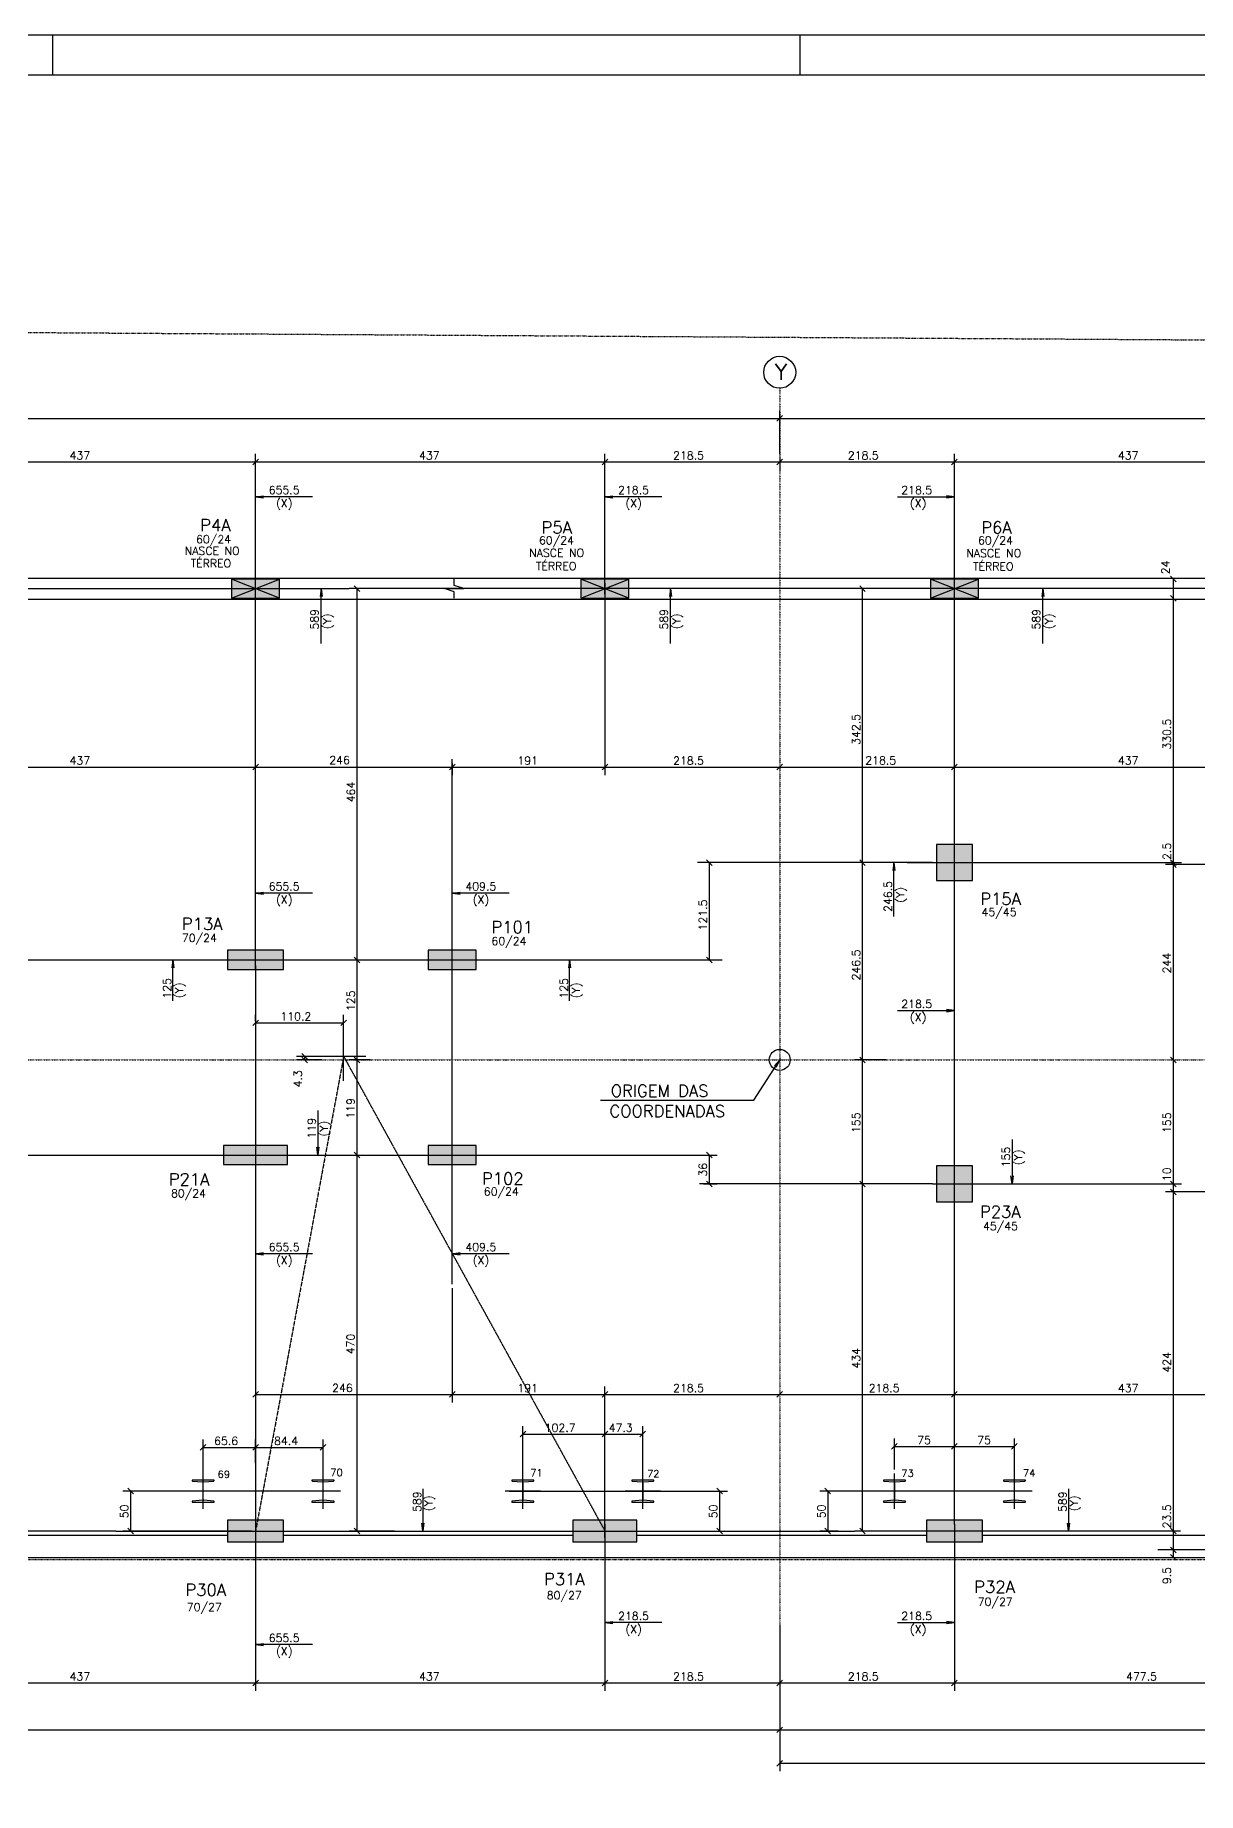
# Model space of a CAD drawing. Extents: x 954 to 7139, y 614 to 4114.
# Drawn here: x 2619 to 4073, y 1917 to 4114 of the extents above; entities that cross this region are included whole.
import ezdxf

# ---------------------------------------------------------------- set-up
doc = ezdxf.new("R2010")
doc.units = 0
doc.header["$MEASUREMENT"] = 0
for name, pattern in [('ESTILO_TQS_0003', [1.5, 0.5, -0.4, 0.1, -0.5]), ('ESTILO_TQS_0004', [2, 0.5, -0.4, 0.1, -0.4, 0.1, -0.5]), ('ESTILO_TQS_0005', [0.4, 0.3, -0.1])]:
    doc.linetypes.add(name, pattern=pattern)
for name, color, linetype in [('1', 1, 'CONTINUOUS'), ('2', 2, 'CONTINUOUS'), ('3', 3, 'CONTINUOUS'), ('4', 4, 'CONTINUOUS'), ('6', 6, 'CONTINUOUS'), ('7', 7, 'CONTINUOUS'), ('9', 9, 'CONTINUOUS')]:
    doc.layers.add(name, color=color, linetype=linetype)
doc.styles.get("Standard").update_dxf_attribs({"font": 'ROMANS.SHX'})

msp = doc.modelspace()

# ---------------------------------------------------------------- linework, layer by layer
at = {"layer": '1', "linetype": 'Continuous'}
for p, q in [((1614.067498, 3435.469), (4759.391632, 3435.469)), ((1613.996214, 3409.469), (4757.932891, 3409.469)), ((2470.015, 2239.469), (2860.015, 2239.469)), ((2930.015, 2239.469), (3292.015, 2239.469)), ((3372.015, 2239.469), (3734.015, 2239.469)), ((3804.015, 2239.469), (5320.730049, 2239.469)), ((2470.015, 2211.469), (2930.015, 2211.469)), ((2930.015, 2211.469), (3372.015, 2211.469)), ((3372.015, 2211.469), (3804.015, 2211.469)), ((3804.015, 2211.469), (5320.730049, 2211.469))]:
    msp.add_line(p, q, dxfattribs=at)
for points in [[(954.457857, 614.290532), (7138.692181, 614.290532), (7138.692181, 4114.290532), (954.457857, 4114.290532), (954.457857, 614.290532)], [(2966.120635, 3537.361803), (2895.015, 3537.361803), (2904.929449, 3536.056541), (2895.015, 3537.361803), (2904.929449, 3538.667065)], [(3403.120635, 3537.361803), (3332.015, 3537.361803), (3341.929449, 3536.056541), (3332.015, 3537.361803), (3341.929449, 3538.667065)], [(3697.909365, 3537.361803), (3769.015, 3537.361803), (3759.100551, 3536.056541), (3769.015, 3537.361803), (3759.100551, 3538.667065)], [(2976.967336, 3354.006603), (2976.967336, 3422.469), (2978.272597, 3412.554551), (2976.967336, 3422.469), (2975.662074, 3412.554551)], [(3413.828581, 3354.006603), (3413.828581, 3422.469), (3415.133842, 3412.554551), (3413.828581, 3422.469), (3412.523319, 3412.554551)], [(3879.539713, 3354.006603), (3879.539713, 3422.469), (3880.844975, 3412.554551), (3879.539713, 3422.469), (3878.234452, 3412.554551)], [(3693.217813, 3012.820136), (3693.217813, 3079.969), (3694.523074, 3070.054551), (3693.217813, 3079.969), (3691.912551, 3070.054551)], [(2966.120635, 3041.920978), (2895.015, 3041.920978), (2904.929449, 3040.615716), (2895.015, 3041.920978), (2904.929449, 3043.22624)], [(3212.120635, 3041.920978), (3141.015, 3041.920978), (3150.929449, 3040.615716), (3141.015, 3041.920978), (3150.929449, 3043.22624)], [(2791.499096, 2907.347992), (2791.499096, 2958.469), (2792.804358, 2948.554551), (2791.499096, 2958.469), (2790.193834, 2948.554551)], [(3287.795741, 2907.347992), (3287.795741, 2958.469), (3289.101003, 2948.554551), (3287.795741, 2958.469), (3286.490479, 2948.554551)], [(3697.909365, 2895.005175), (3769.015, 2895.005175), (3759.100551, 2893.699913), (3769.015, 2895.005175), (3759.100551, 2896.310437)], [(2972.824141, 2770.016397), (2972.824141, 2714.469), (2974.129403, 2724.383449), (2972.824141, 2714.469), (2971.518879, 2724.383449)], [(3841.08876, 2734.016397), (3841.08876, 2678.469), (3842.394022, 2688.383449), (3841.08876, 2678.469), (3839.783498, 2688.383449)], [(2966.120635, 2591.198208), (2895.015, 2591.198208), (2904.929449, 2589.892946), (2895.015, 2591.198208), (2904.929449, 2592.50347)], [(3212.120635, 2591.198208), (3141.015, 2591.198208), (3150.929449, 2589.892946), (3141.015, 2591.198208), (3150.929449, 2592.50347)], [(3104.312848, 2297.288177), (3104.312848, 2244.469), (3105.61811, 2254.383449), (3104.312848, 2244.469), (3103.007586, 2254.383449)], [(3911.6048, 2297.288177), (3911.6048, 2244.469), (3912.910062, 2254.383449), (3911.6048, 2244.469), (3910.299538, 2254.383449)], [(3403.120635, 2130.062642), (3332.015, 2130.062642), (3341.929449, 2128.75738), (3332.015, 2130.062642), (3341.929449, 2131.367904)], [(3697.909365, 2130.062642), (3769.015, 2130.062642), (3759.100551, 2128.75738), (3769.015, 2130.062642), (3759.100551, 2131.367904)], [(2966.120635, 2102.588466), (2895.015, 2102.588466), (2904.929449, 2101.283204), (2895.015, 2102.588466), (2904.929449, 2103.893728)]]:
    msp.add_lwpolyline(points, dxfattribs=at)
at = {"layer": '2', "linetype": 'ESTILO_TQS_0003'}
for p, q in [((2146.850003, 3745.539393), (5373.470242, 3725.30105)), ((5351.011999, 2208.470749), (1880.528291, 2208.455574))]:
    msp.add_line(p, q, dxfattribs=at)
at = {"layer": '2', "linetype": 'Continuous'}
for p, q in [((3546.979466, 3631.728787), (3554.050534, 3638.799855)), ((3546.979466, 3631.728787), (3554.050534, 3638.799855)), ((2891.479466, 3577.37413), (2898.550534, 3584.445198)), ((2891.479466, 3577.37413), (2898.550534, 3584.445198)), ((3328.479466, 3577.37413), (3335.550534, 3584.445198)), ((3328.479466, 3577.37413), (3335.550534, 3584.445198)), ((3546.979466, 3577.37413), (3554.050534, 3584.445198)), ((3546.979466, 3577.37413), (3554.050534, 3584.445198)), ((3765.479466, 3577.37413), (3772.550534, 3584.445198)), ((3765.479466, 3577.37413), (3772.550534, 3584.445198)), ((4046.3522, 3430.933466), (4039.281132, 3438.004534)), ((3025.475871, 3418.933466), (3018.404803, 3426.004534)), ((3657.614107, 3418.933466), (3650.543039, 3426.004534)), ((4046.3522, 3406.933466), (4039.281132, 3414.004534)), ((4046.3522, 3406.933466), (4039.281132, 3414.004534)), ((2891.479466, 3195.94796), (2898.550534, 3203.019028)), ((2891.479466, 3195.94796), (2898.550534, 3203.019028)), ((3137.479466, 3195.94796), (3144.550534, 3203.019028)), ((3328.479466, 3195.94796), (3335.550534, 3203.019028)), ((3328.479466, 3195.94796), (3335.550534, 3203.019028)), ((3546.979466, 3195.94796), (3554.050534, 3203.019028)), ((3765.479466, 3195.94796), (3772.550534, 3203.019028)), ((3765.479466, 3195.94796), (3772.550534, 3203.019028)), ((3466.065906, 3076.433466), (3458.994838, 3083.504534)), ((3657.614107, 3076.433466), (3650.543039, 3083.504534)), ((3657.614107, 3076.433466), (3650.543039, 3083.504534)), ((4046.3522, 3076.433466), (4039.281132, 3083.504534)), ((4046.3522, 3076.433466), (4039.281132, 3083.504534)), ((4046.3522, 3073.933466), (4039.281132, 3081.004534)), ((4046.3522, 3073.933466), (4039.281132, 3081.004534)), ((3025.475871, 2954.933466), (3018.404803, 2962.004534)), ((3025.475871, 2954.933466), (3018.404803, 2962.004534)), ((3466.065906, 2954.933466), (3458.994838, 2962.004534)), ((2891.479466, 2876.203188), (2898.550534, 2883.274256)), ((3001.679466, 2876.203188), (3008.750534, 2883.274256)), ((2952.758833, 2841.304534), (2959.829901, 2834.233466)), ((2952.758833, 2837.004534), (2959.829901, 2829.933466)), ((3025.475871, 2829.933466), (3018.404803, 2837.004534)), ((3025.475871, 2829.933466), (3018.404803, 2837.004534)), ((3657.614107, 2829.933466), (3650.543039, 2837.004534)), ((3657.614107, 2829.933466), (3650.543039, 2837.004534)), ((4046.3522, 2829.933466), (4039.281132, 2837.004534)), ((4046.3522, 2829.933466), (4039.281132, 2837.004534)), ((3025.475871, 2710.933466), (3018.404803, 2718.004534)), ((3025.475871, 2710.933466), (3018.404803, 2718.004534)), ((3466.065906, 2710.933466), (3458.994838, 2718.004534)), ((3466.065906, 2674.933466), (3458.994838, 2682.004534)), ((3657.614107, 2674.933466), (3650.543039, 2682.004534)), ((3657.614107, 2674.933466), (3650.543039, 2682.004534)), ((4046.3522, 2674.933466), (4039.281132, 2682.004534)), ((4046.3522, 2674.933466), (4039.281132, 2682.004534)), ((4046.3522, 2664.933466), (4039.281132, 2672.004534)), ((4046.3522, 2664.933466), (4039.281132, 2672.004534)), ((2891.479466, 2411.689244), (2898.550534, 2418.760312)), ((3137.479466, 2411.689244), (3144.550534, 2418.760312)), ((3137.479466, 2411.689244), (3144.550534, 2418.760312)), ((3328.479466, 2411.689244), (3335.550534, 2418.760312)), ((3328.479466, 2411.689244), (3335.550534, 2418.760312)), ((3546.979466, 2411.689244), (3554.050534, 2418.760312)), ((3546.979466, 2411.689244), (3554.050534, 2418.760312)), ((3765.479466, 2411.689244), (3772.550534, 2418.760312)), ((3765.479466, 2411.689244), (3772.550534, 2418.760312)), ((2825.840008, 2345.580868), (2832.911076, 2352.651935)), ((2891.479466, 2345.580868), (2898.550534, 2352.651935)), ((2891.479466, 2345.580868), (2898.550534, 2352.651935)), ((2975.840158, 2345.580868), (2982.911226, 2352.651935)), ((3225.78727, 2362.115598), (3232.858338, 2369.186666)), ((3328.479466, 2362.115598), (3335.550534, 2369.186666)), ((3328.479466, 2362.115598), (3335.550534, 2369.186666)), ((3375.787419, 2362.115598), (3382.858487, 2369.186666)), ((3690.479317, 2346.652405), (3697.550384, 2353.723473)), ((3765.479466, 2346.652405), (3772.550534, 2353.723473)), ((3765.479466, 2346.652405), (3772.550534, 2353.723473)), ((3840.479466, 2346.652405), (3847.550534, 2353.723473)), ((2742.412781, 2290.933466), (2735.341713, 2298.004534)), ((3471.907195, 2298.004534), (3478.978262, 2290.933466)), ((3607.130089, 2298.004534), (3614.201157, 2290.933466)), ((2742.412781, 2240.933466), (2735.341713, 2248.004534)), ((3025.475871, 2240.933466), (3018.404803, 2248.004534)), ((3471.907195, 2248.004534), (3478.978262, 2240.933466)), ((3607.130089, 2248.004534), (3614.201157, 2240.933466)), ((3657.614107, 2240.933466), (3650.543039, 2248.004534)), ((4046.3522, 2240.933466), (4039.281132, 2248.004534)), ((4046.3522, 2240.933466), (4039.281132, 2248.004534)), ((4046.3522, 2217.433466), (4039.281132, 2224.504534)), ((4046.3522, 2217.433466), (4039.281132, 2224.504534)), ((4046.3522, 2207.933466), (4039.281132, 2215.004534)), ((2891.479466, 2051.203239), (2898.550534, 2058.274307)), ((2891.479466, 2051.203239), (2898.550534, 2058.274307)), ((3328.479466, 2051.203239), (3335.550534, 2058.274307)), ((3328.479466, 2051.203239), (3335.550534, 2058.274307)), ((3546.979466, 2051.203239), (3554.050534, 2058.274307)), ((3546.979466, 2051.203239), (3554.050534, 2058.274307)), ((3765.479466, 2051.203239), (3772.550534, 2058.274307)), ((3765.479466, 2051.203239), (3772.550534, 2058.274307)), ((3546.979466, 1992.494833), (3554.050534, 1999.565901)), ((3546.979466, 1992.494833), (3554.050534, 1999.565901)), ((3546.979466, 1950.710366), (3554.050534, 1957.781434))]:
    msp.add_line(p, q, dxfattribs=at)
at = {"layer": '3', "linetype": 'Continuous'}
for p, q in [((2641.244141, 4114.290532), (2641.244141, 4064.291032)), ((3575.728249, 4114.290532), (3575.728249, 4064.291032))]:
    msp.add_line(p, q, dxfattribs=at)
for centre, radius in [((3550.515, 3692.852316), 20), ((3550.515, 2833.469), 13.10269)]:
    msp.add_circle(centre, radius, dxfattribs=at)
at = {"layer": '6', "linetype": 'Continuous'}
for p, q in [((2843.148882, 2308.224), (2815.602202, 2308.224)), ((2815.602202, 2308.224), (2815.602202, 2307.532502)), ((2816.04505, 2306.97438), (2828.553515, 2305.99819)), ((2829.375542, 2272.393986), (2829.375542, 2316.544014)), ((2829.375542, 2272.393986), (2829.375542, 2316.544014)), ((2830.16089, 2305.99819), (2842.706035, 2306.97438)), ((2843.148882, 2307.532502), (2843.148882, 2308.224)), ((2993.149032, 2308.224), (2965.602352, 2308.224)), ((2965.602352, 2308.224), (2965.602352, 2307.532502)), ((2966.0452, 2306.97438), (2978.553665, 2305.99819)), ((2979.375692, 2272.393986), (2979.375692, 2316.544014)), ((2979.375692, 2272.393986), (2979.375692, 2316.544014)), ((2980.161039, 2305.99819), (2992.706184, 2306.97438)), ((2993.149032, 2307.532502), (2993.149032, 2308.224)), ((3243.096144, 2308.224), (3215.549464, 2308.224)), ((3215.549464, 2308.224), (3215.549464, 2307.532502)), ((3215.992311, 2306.97438), (3228.500776, 2305.99819)), ((3229.322804, 2272.393986), (3229.322804, 2316.544014)), ((3229.322804, 2272.393986), (3229.322804, 2316.544014)), ((3230.108151, 2305.99819), (3242.653296, 2306.97438)), ((3243.096144, 2307.532502), (3243.096144, 2308.224)), ((3393.096293, 2308.224), (3365.549613, 2308.224)), ((3365.549613, 2308.224), (3365.549613, 2307.532502)), ((3365.992461, 2306.97438), (3378.500926, 2305.99819)), ((3379.322953, 2272.393986), (3379.322953, 2316.544014)), ((3379.322953, 2272.393986), (3379.322953, 2316.544014)), ((3380.1083, 2305.99819), (3392.653445, 2306.97438)), ((3393.096293, 2307.532502), (3393.096293, 2308.224)), ((3707.78819, 2308.224), (3680.24151, 2308.224)), ((3680.24151, 2308.224), (3680.24151, 2307.532502)), ((3680.684358, 2306.97438), (3693.192823, 2305.99819)), ((3694.01485, 2272.393986), (3694.01485, 2316.544014)), ((3694.01485, 2272.393986), (3694.01485, 2316.544014)), ((3694.800198, 2305.99819), (3707.345343, 2306.97438)), ((3707.78819, 2307.532502), (3707.78819, 2308.224)), ((3857.78834, 2308.224), (3830.24166, 2308.224)), ((3830.24166, 2308.224), (3830.24166, 2307.532502)), ((3830.684508, 2306.97438), (3843.192973, 2305.99819)), ((3844.015, 2272.393986), (3844.015, 2316.544014)), ((3844.015, 2272.393986), (3844.015, 2316.544014)), ((3844.800347, 2305.99819), (3857.345492, 2306.97438)), ((3857.78834, 2307.532502), (3857.78834, 2308.224)), ((2851.450557, 2294.469), (2807.300528, 2294.469)), ((2828.996363, 2305.441116), (2828.996363, 2283.497932)), ((2829.718042, 2283.497932), (2829.718042, 2305.440068)), ((3001.450706, 2294.469), (2957.300678, 2294.469)), ((2978.996512, 2305.441116), (2978.996512, 2283.497932)), ((2979.718191, 2283.497932), (2979.718191, 2305.440068)), ((3251.397818, 2294.469), (3207.247789, 2294.469)), ((3228.943624, 2305.441116), (3228.943624, 2283.497932)), ((3229.665303, 2283.497932), (3229.665303, 2305.440068)), ((3401.397967, 2294.469), (3357.247939, 2294.469)), ((3378.943774, 2305.441116), (3378.943774, 2283.497932)), ((3379.665453, 2283.497932), (3379.665453, 2305.440068)), ((3716.089865, 2294.469), (3671.939836, 2294.469)), ((3693.635671, 2305.441116), (3693.635671, 2283.497932)), ((3694.35735, 2283.497932), (3694.35735, 2305.440068)), ((3866.090014, 2294.469), (3821.939986, 2294.469)), ((3843.635821, 2305.441116), (3843.635821, 2283.497932)), ((3844.3575, 2283.497932), (3844.3575, 2305.440068)), ((2815.602202, 2281.405498), (2815.602202, 2280.714)), ((2815.602202, 2280.714), (2843.148882, 2280.714)), ((2828.553515, 2282.93981), (2816.04505, 2281.96362)), ((2842.706035, 2281.96362), (2830.16089, 2282.93981)), ((2843.148882, 2280.714), (2843.148882, 2281.405498)), ((2965.602352, 2281.405498), (2965.602352, 2280.714)), ((2965.602352, 2280.714), (2993.149032, 2280.714)), ((2978.553665, 2282.93981), (2966.0452, 2281.96362)), ((2992.706184, 2281.96362), (2980.161039, 2282.93981)), ((2993.149032, 2280.714), (2993.149032, 2281.405498)), ((3215.549464, 2281.405498), (3215.549464, 2280.714)), ((3215.549464, 2280.714), (3243.096144, 2280.714)), ((3228.500776, 2282.93981), (3215.992311, 2281.96362)), ((3242.653296, 2281.96362), (3230.108151, 2282.93981)), ((3243.096144, 2280.714), (3243.096144, 2281.405498)), ((3365.549613, 2281.405498), (3365.549613, 2280.714)), ((3365.549613, 2280.714), (3393.096293, 2280.714)), ((3378.500926, 2282.93981), (3365.992461, 2281.96362)), ((3392.653445, 2281.96362), (3380.1083, 2282.93981)), ((3393.096293, 2280.714), (3393.096293, 2281.405498)), ((3680.24151, 2281.405498), (3680.24151, 2280.714)), ((3680.24151, 2280.714), (3707.78819, 2280.714)), ((3693.192823, 2282.93981), (3680.684358, 2281.96362)), ((3707.345343, 2281.96362), (3694.800198, 2282.93981)), ((3707.78819, 2280.714), (3707.78819, 2281.405498)), ((3830.24166, 2281.405498), (3830.24166, 2280.714)), ((3830.24166, 2280.714), (3857.78834, 2280.714)), ((3843.192973, 2282.93981), (3830.684508, 2281.96362)), ((3857.345492, 2281.96362), (3844.800347, 2282.93981)), ((3857.78834, 2280.714), (3857.78834, 2281.405498))]:
    msp.add_line(p, q, dxfattribs=at)
msp.add_lwpolyline([(1104.460324, 664.292107), (7088.696588, 664.292107), (7088.696588, 4064.291032), (1104.460324, 4064.291032), (1104.460324, 664.292107)], dxfattribs=at)
for centre, radius, start, end in [((2816.175327, 2307.532502), 0.573125, 180, 256.861226), ((2842.575757, 2307.532502), 0.573125, 283.138774, 0), ((2966.175477, 2307.532502), 0.573125, 180, 256.861226), ((2992.575907, 2307.532502), 0.573125, 283.138774, 0), ((3216.122589, 2307.532502), 0.573125, 180, 256.861226), ((3242.523019, 2307.532502), 0.573125, 283.138774, 0), ((3366.122738, 2307.532502), 0.573125, 180, 256.861226), ((3392.523168, 2307.532502), 0.573125, 283.138774, 0), ((3680.814635, 2307.532502), 0.573125, 180, 256.861226), ((3707.215065, 2307.532502), 0.573125, 283.138774, 0), ((3830.814785, 2307.532502), 0.573125, 180, 256.861226), ((3857.215215, 2307.532502), 0.573125, 283.138774, 0), ((2828.423237, 2305.440066), 0.573127, 359.895004, 76.861148), ((2830.291167, 2305.440068), 0.573125, 103.138774, 180), ((2978.423386, 2305.440066), 0.573127, 359.895004, 76.861148), ((2980.291316, 2305.440068), 0.573125, 103.138774, 180), ((3228.370498, 2305.440066), 0.573127, 359.895004, 76.861148), ((3230.238428, 2305.440068), 0.573125, 103.138774, 180), ((3378.370647, 2305.440066), 0.573127, 359.895004, 76.861148), ((3380.238578, 2305.440068), 0.573125, 103.138774, 180), ((3693.062545, 2305.440066), 0.573127, 359.895004, 76.861148), ((3694.930475, 2305.440068), 0.573125, 103.138774, 180), ((3843.062694, 2305.440066), 0.573127, 359.895004, 76.861148), ((3844.930625, 2305.440068), 0.573125, 103.138774, 180), ((2816.175327, 2281.405498), 0.573125, 103.138774, 180), ((2828.423238, 2283.497932), 0.573125, 283.138774, 0), ((2830.291167, 2283.497932), 0.573125, 180, 256.861226), ((2842.575757, 2281.405498), 0.573125, 0, 76.861226), ((2966.175477, 2281.405498), 0.573125, 103.138774, 180), ((2978.423387, 2283.497932), 0.573125, 283.138774, 0), ((2980.291316, 2283.497932), 0.573125, 180, 256.861226), ((2992.575907, 2281.405498), 0.573125, 0, 76.861226), ((3216.122589, 2281.405498), 0.573125, 103.138774, 180), ((3228.370499, 2283.497932), 0.573125, 283.138774, 0), ((3230.238428, 2283.497932), 0.573125, 180, 256.861226), ((3242.523019, 2281.405498), 0.573125, 0, 76.861226), ((3366.122738, 2281.405498), 0.573125, 103.138774, 180), ((3378.370649, 2283.497932), 0.573125, 283.138774, 0), ((3380.238578, 2283.497932), 0.573125, 180, 256.861226), ((3392.523168, 2281.405498), 0.573125, 0, 76.861226), ((3680.814635, 2281.405498), 0.573125, 103.138774, 180), ((3693.062546, 2283.497932), 0.573125, 283.138774, 0), ((3694.930475, 2283.497932), 0.573125, 180, 256.861226), ((3707.215065, 2281.405498), 0.573125, 0, 76.861226), ((3830.814785, 2281.405498), 0.573125, 103.138774, 180), ((3843.062696, 2283.497932), 0.573125, 283.138774, 0), ((3844.930625, 2283.497932), 0.573125, 180, 256.861226), ((3857.215215, 2281.405498), 0.573125, 0, 76.861226)]:
    msp.add_arc(centre, radius, start, end, dxfattribs=at)
at = {"layer": '7', "linetype": 'Continuous'}
for points in [[(2865.015, 3410.469), (2925.015, 3410.469), (2925.015, 3434.469), (2865.015, 3434.469), (2865.015, 3410.469)], [(3302.015, 3410.469), (3362.015, 3410.469), (3362.015, 3434.469), (3302.015, 3434.469), (3302.015, 3410.469)], [(3739.015, 3410.469), (3799.015, 3410.469), (3799.015, 3434.469), (3739.015, 3434.469), (3739.015, 3410.469)], [(3746.515, 3057.469), (3791.515, 3057.469), (3791.515, 3102.469), (3746.515, 3102.469), (3746.515, 3057.469)], [(2860.015, 2946.469), (2930.015, 2946.469), (2930.015, 2970.469), (2860.015, 2970.469), (2860.015, 2946.469)], [(3111.015, 2946.469), (3171.015, 2946.469), (3171.015, 2970.469), (3111.015, 2970.469), (3111.015, 2946.469)], [(2855.015, 2702.469), (2935.015, 2702.469), (2935.015, 2726.469), (2855.015, 2726.469), (2855.015, 2702.469)], [(3111.015, 2702.469), (3171.015, 2702.469), (3171.015, 2726.469), (3111.015, 2726.469), (3111.015, 2702.469)], [(3746.515, 2655.969), (3791.515, 2655.969), (3791.515, 2700.969), (3746.515, 2700.969), (3746.515, 2655.969)], [(2860.015, 2230.969), (2930.015, 2230.969), (2930.015, 2257.969), (2860.015, 2257.969), (2860.015, 2230.969)], [(3292.015, 2230.969), (3372.015, 2230.969), (3372.015, 2257.969), (3292.015, 2257.969), (3292.015, 2230.969)], [(3734.015, 2230.969), (3804.015, 2230.969), (3804.015, 2257.969), (3734.015, 2257.969), (3734.015, 2230.969)]]:
    msp.add_lwpolyline(points, dxfattribs=at)
at = {"layer": '9', "linetype": 'ESTILO_TQS_0004'}
for p, q in [((3550.515, 3672.852316), (3550.515, 1945.470729)), ((1402.822097, 2833.469), (5580.732002, 2833.469))]:
    msp.add_line(p, q, dxfattribs=at)
at = {"layer": '9', "linetype": 'Continuous'}
for p, q in [((1599.015, 3635.264321), (3550.515, 3635.264321)), ((3550.515, 3591.088636), (3550.515, 3645.264321)), ((3550.515, 3635.264321), (5062.015, 3635.264321)), ((2895.015, 2946.469), (2895.015, 3590.909664)), ((3332.015, 3415.469), (3332.015, 3590.909664)), ((3550.515, 3586.088636), (3550.515, 3570.909664)), ((3769.015, 3209.483494), (3769.015, 3590.909664)), ((2458.015, 3580.909664), (2895.015, 3580.909664)), ((2895.015, 3580.909664), (3332.015, 3580.909664)), ((3332.015, 3580.909664), (3550.515, 3580.909664)), ((3550.515, 3580.909664), (3769.015, 3580.909664)), ((3769.015, 3580.909664), (4206.015, 3580.909664)), ((2865.015, 3410.469), (2925.015, 3434.469)), ((2925.015, 3410.469), (2865.015, 3434.469)), ((3362.015, 3410.469), (3302.015, 3434.469)), ((3302.015, 3410.469), (3362.015, 3434.469)), ((3332.015, 3429.469), (3332.015, 3189.483494)), ((3799.015, 3410.469), (3739.015, 3434.469)), ((3739.015, 3410.469), (3799.015, 3434.469)), ((4042.816666, 3410.469), (4042.816666, 3434.469)), ((2199.551493, 3422.469), (3011.940337, 3422.469)), ((3644.078573, 3422.469), (3011.940337, 3422.469)), ((3021.940337, 2958.469), (3021.940337, 3422.469)), ((4353.928977, 3422.469), (3644.078573, 3422.469)), ((3654.078573, 3079.969), (3654.078573, 3422.469)), ((4042.816666, 3079.969), (4042.816666, 3410.469)), ((3141.015, 2553.09383), (3141.015, 3209.483494)), ((3769.015, 2252.969), (3769.015, 3209.483494)), ((2458.015, 3199.483494), (2895.015, 3199.483494)), ((2895.015, 3199.483494), (3141.015, 3199.483494)), ((3141.015, 3204.483494), (3141.015, 3189.483494)), ((3141.015, 3199.483494), (3332.015, 3199.483494)), ((3332.015, 3199.483494), (3550.515, 3199.483494)), ((3550.515, 3199.483494), (3769.015, 3199.483494)), ((3769.015, 3199.483494), (4206.015, 3199.483494)), ((3741.515, 3079.969), (3447.633453, 3079.969)), ((3462.530372, 2958.469), (3462.530372, 3079.969)), ((3654.078573, 2833.469), (3654.078573, 3079.969)), ((3709.888989, 3079.969), (4052.816666, 3079.969)), ((4482.896513, 3077.469), (4032.816666, 3077.469)), ((4042.816666, 3077.469), (4042.816666, 3079.969)), ((4042.816666, 2833.469), (4042.816666, 3077.469)), ((2312.715288, 2958.469), (2935.015, 2958.469)), ((2895.015, 2951.469), (2895.015, 2244.469)), ((2935.015, 2958.469), (3478.381989, 2958.469)), ((3021.940337, 2833.469), (3021.940337, 2958.469)), ((2895.015, 2882.015662), (2895.015, 2889.738722)), ((2895.015, 2879.738722), (3005.215, 2879.738722)), ((3005.215, 2807.406044), (3005.215, 2889.738722)), ((3033.080566, 2837.769), (2946.294367, 2837.769)), ((2956.294367, 2837.769), (2956.294367, 2833.469)), ((2977.756073, 2833.469), (2946.294367, 2833.469)), ((3038.566885, 2833.469), (3011.940337, 2833.469)), ((3021.940337, 2714.469), (3021.940337, 2833.469)), ((3683.605604, 2833.469), (3644.078573, 2833.469)), ((3654.078573, 2678.469), (3654.078573, 2833.469)), ((4042.816666, 2678.469), (4042.816666, 2833.469)), ((2313.082958, 2714.469), (3011.940337, 2714.469)), ((3011.940337, 2714.469), (3470.389073, 2714.469)), ((3021.940337, 2244.469), (3021.940337, 2714.469)), ((3453.037344, 2714.469), (3472.530372, 2714.469)), ((3462.530372, 2678.469), (3462.530372, 2714.469)), ((3741.515, 2678.469), (3450.221225, 2678.469)), ((3455.221225, 2678.469), (3472.530372, 2678.469)), ((3654.078573, 2244.469), (3654.078573, 2678.469)), ((3741.515, 2678.469), (4052.816666, 2678.469)), ((4302.979307, 2668.469), (4032.816666, 2668.469)), ((4042.816666, 2668.469), (4042.816666, 2678.469)), ((4042.816666, 2244.469), (4042.816666, 2668.469)), ((3141.015, 2548.09383), (3141.015, 2405.224778)), ((3332.015, 2235.969), (3332.015, 2425.224778)), ((2895.015, 2415.224778), (3141.015, 2415.224778)), ((3141.015, 2415.224778), (3332.015, 2415.224778)), ((3332.015, 2415.224778), (3550.515, 2415.224778)), ((3550.515, 2415.224778), (3769.015, 2415.224778)), ((3769.015, 2415.224778), (4206.015, 2415.224778)), ((3229.322804, 2277.393986), (3229.322804, 2375.651132)), ((3332.015, 2299.469), (3332.015, 2375.651132)), ((3379.322953, 2277.393986), (3379.322953, 2375.651132)), ((2829.375542, 2277.393986), (2829.375542, 2359.116401)), ((2895.015, 2329.242143), (2895.015, 2359.116401)), ((2979.375692, 2277.393986), (2979.375692, 2359.116401)), ((3229.322804, 2365.651132), (3332.015, 2365.651132)), ((3332.015, 2365.651132), (3379.322953, 2365.651132)), ((3694.01485, 2321.544014), (3694.01485, 2360.187939)), ((3769.015, 2332.231976), (3769.015, 2360.187939)), ((3844.015, 2277.393986), (3844.015, 2360.187939)), ((2829.375542, 2349.116401), (2895.015, 2349.116401)), ((2895.015, 2349.116401), (2979.375692, 2349.116401)), ((3694.01485, 2350.187939), (3769.015, 2350.187939)), ((3769.015, 2350.187939), (3844.015, 2350.187939)), ((3001.450706, 2294.469), (2728.877247, 2294.469)), ((2738.877247, 2244.469), (2738.877247, 2294.469)), ((3212.247789, 2294.469), (3485.442729, 2294.469)), ((3475.442729, 2294.469), (3475.442729, 2244.469)), ((3861.090014, 2294.469), (3600.665623, 2294.469)), ((3610.665623, 2294.469), (3610.665623, 2244.469)), ((2720.304825, 2244.469), (2177.572053, 2244.469)), ((2720.304825, 2244.469), (3644.078573, 2244.469)), ((2890.015, 2244.469), (2728.877247, 2244.469)), ((2895.015, 2252.969), (2895.015, 2044.738773)), ((3068.948939, 2244.469), (3011.940337, 2244.469)), ((3332.015, 2252.969), (3332.015, 2044.738773)), ((3418.243962, 2244.469), (3485.442729, 2244.469)), ((3623.811933, 2244.469), (3600.665623, 2244.469)), ((4051.92642, 2244.469), (3644.078573, 2244.469)), ((3769.015, 2252.969), (3769.015, 2044.738773)), ((4046.92642, 2244.469), (4032.816666, 2244.469)), ((4042.816666, 2220.969), (4042.816666, 2244.469)), ((5470.506419, 2220.969), (4023.619903, 2220.969)), ((4042.816666, 2211.469), (4042.816666, 2220.969)), ((3550.515, 2126.232864), (3550.515, 2044.738773)), ((3550.515, 2121.232864), (3550.515, 1986.030367)), ((2458.015, 2054.738773), (2895.015, 2054.738773)), ((2895.015, 2054.738773), (3332.015, 2054.738773)), ((3332.015, 2054.738773), (3550.515, 2054.738773)), ((3550.515, 2054.738773), (3769.015, 2054.738773)), ((3769.015, 2054.738773), (4246.515, 2054.738773)), ((1602.015, 1996.030367), (3550.515, 1996.030367)), ((3550.515, 1996.030367), (5330.230049, 1996.030367)), ((3550.515, 1991.030367), (3550.515, 1944.2459)), ((3550.515, 1954.2459), (5351.011999, 1954.2459))]:
    msp.add_line(p, q, dxfattribs=at)
at = {"layer": '9', "linetype": 'ESTILO_TQS_0005'}
for q in [(2895.015, 2244.469), (3332.015, 2244.469)]:
    msp.add_line((3005.215, 2837.769), q, dxfattribs=at)
at = {"layer": '9', "linetype": 'Continuous'}
for points in [[(2865.015, 3410.469), (2925.015, 3410.469), (2925.015, 3434.469), (2865.015, 3434.469), (2865.015, 3410.469)], [(3143.491968, 3410.469), (3143.491968, 3418.469015), (3131.491968, 3422.469), (3155.491968, 3422.469), (3143.491968, 3426.469008), (3143.491968, 3434.469)], [(3302.015, 3410.469), (3362.015, 3410.469), (3362.015, 3434.469), (3302.015, 3434.469), (3302.015, 3410.469)], [(3739.015, 3410.469), (3799.015, 3410.469), (3799.015, 3434.469), (3739.015, 3434.469), (3739.015, 3410.469)], [(3746.515, 3057.469), (3791.515, 3057.469), (3791.515, 3102.469), (3746.515, 3102.469), (3746.515, 3057.469)], [(2860.015, 2946.469), (2930.015, 2946.469), (2930.015, 2970.469), (2860.015, 2970.469), (2860.015, 2946.469)], [(3111.015, 2946.469), (3171.015, 2946.469), (3171.015, 2970.469), (3111.015, 2970.469), (3111.015, 2946.469)], [(3326.306335, 2783.074036), (3518.067862, 2783.074036), (3550.515, 2833.469), (3546.245251, 2824.426365), (3550.515, 2833.469), (3544.050333, 2825.839578)], [(2855.015, 2702.469), (2935.015, 2702.469), (2935.015, 2726.469), (2855.015, 2726.469), (2855.015, 2702.469)], [(3111.015, 2702.469), (3171.015, 2702.469), (3171.015, 2726.469), (3111.015, 2726.469), (3111.015, 2702.469)], [(3746.515, 2655.969), (3791.515, 2655.969), (3791.515, 2700.969), (3746.515, 2700.969), (3746.515, 2655.969)], [(2860.015, 2230.969), (2930.015, 2230.969), (2930.015, 2257.969), (2860.015, 2257.969), (2860.015, 2230.969)], [(3292.015, 2230.969), (3372.015, 2230.969), (3372.015, 2257.969), (3292.015, 2257.969), (3292.015, 2230.969)], [(3734.015, 2230.969), (3804.015, 2230.969), (3804.015, 2257.969), (3734.015, 2257.969), (3734.015, 2230.969)]]:
    msp.add_lwpolyline(points, dxfattribs=at)
for points in [[(2865.015, 3410.469), (2925.015, 3410.469), (2925.015, 3434.469)], [(2865.015, 3410.469), (2925.015, 3434.469), (2865.015, 3434.469)], [(2865.015, 3410.469), (2865.015, 3434.469), (2865.015, 3410.469)], [(3302.015, 3410.469), (3362.015, 3410.469), (3362.015, 3434.469)], [(3302.015, 3410.469), (3362.015, 3434.469), (3302.015, 3434.469)], [(3302.015, 3410.469), (3302.015, 3434.469), (3302.015, 3410.469)], [(3739.015, 3410.469), (3799.015, 3410.469), (3799.015, 3434.469)], [(3739.015, 3410.469), (3799.015, 3434.469), (3739.015, 3434.469)], [(3739.015, 3410.469), (3739.015, 3434.469), (3739.015, 3410.469)], [(3746.515, 3057.469), (3791.515, 3057.469), (3791.515, 3102.469)], [(3746.515, 3057.469), (3791.515, 3102.469), (3746.515, 3102.469)], [(3746.515, 3057.469), (3746.515, 3102.469), (3746.515, 3057.469)], [(2860.015, 2946.469), (2930.015, 2946.469), (2930.015, 2970.469)], [(2860.015, 2946.469), (2930.015, 2970.469), (2860.015, 2970.469)], [(2860.015, 2946.469), (2860.015, 2970.469), (2860.015, 2946.469)], [(3111.015, 2946.469), (3171.015, 2946.469), (3171.015, 2970.469)], [(3111.015, 2946.469), (3171.015, 2970.469), (3111.015, 2970.469)], [(3111.015, 2946.469), (3111.015, 2970.469), (3111.015, 2946.469)], [(2855.015, 2702.469), (2935.015, 2702.469), (2935.015, 2726.469)], [(2855.015, 2702.469), (2935.015, 2726.469), (2855.015, 2726.469)], [(2855.015, 2702.469), (2855.015, 2726.469), (2855.015, 2702.469)], [(3111.015, 2702.469), (3171.015, 2702.469), (3171.015, 2726.469)], [(3111.015, 2702.469), (3171.015, 2726.469), (3111.015, 2726.469)], [(3111.015, 2702.469), (3111.015, 2726.469), (3111.015, 2702.469)], [(3746.515, 2655.969), (3791.515, 2655.969), (3791.515, 2700.969)], [(3746.515, 2655.969), (3791.515, 2700.969), (3746.515, 2700.969)], [(3746.515, 2655.969), (3746.515, 2700.969), (3746.515, 2655.969)], [(2860.015, 2230.969), (2930.015, 2230.969), (2930.015, 2257.969)], [(2860.015, 2230.969), (2930.015, 2257.969), (2860.015, 2257.969)], [(2860.015, 2230.969), (2860.015, 2257.969), (2860.015, 2230.969)], [(3292.015, 2230.969), (3372.015, 2230.969), (3372.015, 2257.969)], [(3292.015, 2230.969), (3372.015, 2257.969), (3292.015, 2257.969)], [(3292.015, 2230.969), (3292.015, 2257.969), (3292.015, 2230.969)], [(3734.015, 2230.969), (3804.015, 2230.969), (3804.015, 2257.969)], [(3734.015, 2230.969), (3804.015, 2257.969), (3734.015, 2257.969)], [(3734.015, 2230.969), (3734.015, 2257.969), (3734.015, 2230.969)]]:
    msp.add_solid(points, dxfattribs=at)

# ---------------------------------------------------------------- texts
at = {"layer": '1', "linetype": 'Continuous'}
for s, p in [('655.5', (2911.46211, 3540.643851)), ('218.5', (3348.46211, 3540.643851)), ('218.5', (3702.56789, 3540.643851)), ('(X)', (2920.634037, 3524.221274)), ('(X)', (3357.634037, 3524.221274)), ('(X)', (3713.395963, 3524.221274)), ('655.5', (2911.46211, 3045.203026)), ('409.5', (3157.46211, 3045.203026)), ('(X)', (2920.634037, 3028.780449)), ('(X)', (3166.634037, 3028.780449)), ('218.5', (3702.56789, 2898.287223)), ('(X)', (3713.395963, 2881.864646)), ('655.5', (2911.46211, 2594.480256)), ('409.5', (3157.46211, 2594.480256)), ('(X)', (2920.634037, 2578.057678)), ('(X)', (3166.634037, 2578.057678)), ('218.5', (3348.46211, 2133.34469)), ('218.5', (3702.56789, 2133.34469)), ('655.5', (2911.46211, 2105.870514)), ('(X)', (3357.634037, 2116.922113)), ('(X)', (3713.395963, 2116.922113)), ('(X)', (2920.634037, 2089.447937))]:
    msp.add_text(s, height=10, dxfattribs=at).set_placement(p)
for s, p in [('589', (2973.87765, 3371.299544)), ('(Y)', (2989.431174, 3371.812621)), ('589', (3410.738895, 3371.299544)), ('(Y)', (3426.292419, 3371.812621)), ('589', (3876.450028, 3371.299544)), ('(Y)', (3892.003552, 3371.812621)), ('246.5', (3690.91817, 3018.456637)), ('(Y)', (3706.28827, 3029.866771)), ('125', (2789.367172, 2910.038688)), ('(Y)', (2804.401836, 2910.379394)), ('125', (3285.663817, 2910.038688)), ('(Y)', (3300.69848, 2910.379394)), ('119', (2970.226663, 2735.236492)), ('(Y)', (2985.32248, 2737.622885)), ('155', (3838.491282, 2699.236492)), ('(Y)', (3853.5871, 2701.622885)), ('589', (3102.07599, 2268.301768)), ('(Y)', (3116.284479, 2269.309138)), ('589', (3909.367943, 2268.301768)), ('(Y)', (3923.576431, 2269.309138))]:
    msp.add_text(s, height=10, rotation=90, dxfattribs=at).set_placement(p)
at = {"layer": '2', "linetype": 'Continuous'}
for s, p in [('437', (2662.515, 3583.909664)), ('437', (3099.515, 3583.909664)), ('218.5', (3417.265, 3583.909664)), ('218.5', (3635.765, 3583.909664)), ('437', (3973.515, 3583.909664)), ('437', (2662.515, 3202.483494)), ('246', (2987.238154, 3203.172954)), ('191', (3222.515, 3202.483494)), ('218.5', (3417.265, 3202.483494)), ('218.5', (3657.539007, 3202.739659)), ('437', (3973.515, 3202.483494)), ('110.2', (2926.115, 2882.738722)), ('246', (2990.826344, 2418.355359)), ('191', (3222.515, 2418.224778)), ('218.5', (3417.265, 2418.224778)), ('218.5', (3661.761774, 2418.224778)), ('437', (3973.515, 2418.224778)), ('102.7', (3256.668902, 2368.651132)), ('47.3', (3336.668977, 2368.651132)), ('65.6', (2843.195271, 2352.116401)), ('84.4', (2918.195346, 2352.116401)), ('75', (3722.514925, 2353.187939)), ('75', (3797.515, 2353.187939)), ('437', (2662.515, 2057.738773)), ('437', (3099.515, 2057.738773)), ('218.5', (3417.265, 2057.738773)), ('218.5', (3635.765, 2057.738773)), ('477.5', (3983.765, 2057.738773))]:
    msp.add_text(s, height=10, dxfattribs=at).set_placement(p)
for s, p in [('24', (4037.889356, 3440.451339)), ('342.5', (3651.078573, 3227.219)), ('330.5', (4039.816666, 3221.219)), ('464', (3019.170157, 3155.325577)), ('2.5', (4039.816666, 3083.30233)), ('121.5', (3459.530372, 2995.219)), ('246.5', (3651.078573, 2932.719)), ('244', (4039.816666, 2941.469)), ('125', (3019.263947, 2894.427986)), ('4.3', (2952.99804, 2798.99033)), ('119', (3018.940337, 2759.969)), ('155', (3651.078573, 2741.969)), ('155', (4039.816666, 2741.969)), ('36', (3459.530372, 2687.469)), ('10', (4039.816666, 2681.80233)), ('470', (3018.940337, 2465.469)), ('434', (3651.078573, 2447.469)), ('424', (4039.816666, 2442.469)), ('50', (2735.877247, 2260.469)), ('50', (3472.442729, 2260.469)), ('50', (3607.665623, 2260.469)), ('23.5', (4039.816666, 2247.80233)), ('9.5', (4039.816666, 2178.13567))]:
    msp.add_text(s, height=10, rotation=90, dxfattribs=at).set_placement(p)
at = {"layer": '3', "linetype": 'Continuous'}
for s, height, p in [('NASCE NO', 10, (2806.520348, 3464.728715)), ('60/24', 10, (2820.674436, 3479.208883)), ('NASCE NO', 10, (3237.312996, 3462.235702)), ('60/24', 10, (3249.453409, 3477.807671)), ('NASCE NO', 10, (3783.977384, 3461.779768)), ('60/24', 10, (3798.521254, 3477.66885)), ('TÉRREO', 10, (2813.89491, 3449.131144)), ('TÉRREO', 10, (3245.684763, 3445.640926)), ('TÉRREO', 10, (3792.349151, 3445.184992)), ('45/45', 10, (3802.952732, 3013.186471)), ('70/24', 10, (2802.905893, 2980.783276)), ('60/24', 10, (3190.064123, 2976.916132)), ('80/24', 10, (2789.267751, 2661.596909)), ('60/24', 10, (3180.524589, 2663.850994)), ('45/45', 10, (3804.811359, 2620.608023)), ('69', 9, (2847.644834, 2310.913977)), ('70', 9, (2988.588463, 2313.219077)), ('71', 9, (3238.634886, 2312.827725)), ('72', 9, (3384.708197, 2311.705927)), ('73', 9, (3702.684662, 2312.161481)), ('74', 9, (3854.839589, 2312.617034)), ('70/27', 10, (2809.022057, 2144.471815)), ('80/27', 10, (3259.211338, 2159.189757)), ('70/27', 10, (3798.194935, 2151.229106))]:
    msp.add_text(s, height=height, dxfattribs=at).set_placement(p)
at = {"layer": '4', "linetype": 'Continuous'}
for s, p in [('P4A', (2825.813291, 3494.399211)), ('P5A', (3252.669453, 3491.521254)), ('P6A', (3802.624656, 3491.301049)), ('P15A', (3801.424094, 3027.195456)), ('P13A', (2802.905893, 2995.783276)), ('P101', (3190.064123, 2991.916132)), ('ORIGEM DAS', (3339.253939, 2787.318009)), ('COORDENADAS', (3337.600823, 2761.860013)), ('P21A', (2786.502486, 2676.596909)), ('P102', (3178.157591, 2677.510101)), ('P23A', (3801.028069, 2636.148493)), ('P30A', (2807.361534, 2163.502568)), ('P31A', (3255.81907, 2177.016647)), ('P32A', (3793.829463, 2167.359862))]:
    msp.add_text(s, height=15, dxfattribs=at).set_placement(p)
at = {"layer": '6', "linetype": 'Continuous'}
msp.add_text('Y', height=20, dxfattribs=at).set_placement((3544.525717, 3683.488136))

doc.saveas('drawing.dxf')
